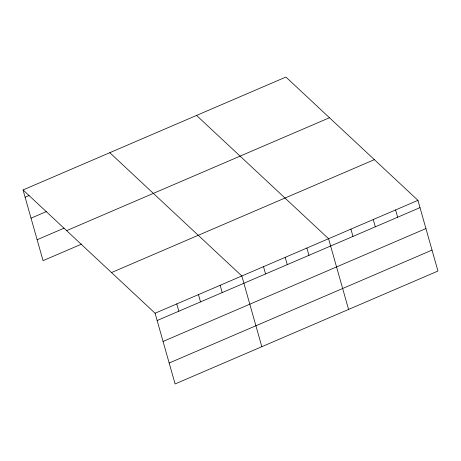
<?xml version="1.0" encoding="UTF-8"?>
<svg xmlns="http://www.w3.org/2000/svg" width="461" height="461" viewBox="0 0 461 461"><rect width="100%" height="100%" fill="white"/><g stroke="black" fill="none" stroke-linecap="round" stroke-linejoin="round"><path stroke-width="0.69" d="M23.05 189.955L285.912 77.05L417.943 200.339L437.95 271.045L175.088 383.95L155.08 313.238L23.05 189.955L43.057 260.661L81.833 244.007M25.113 197.239L29.055 195.545M31.037 218.168L46.803 211.397M37.134 239.732L64.079 228.16M66.62 230.638L329.482 117.734M111.51 272.555L374.372 159.65M155.08 313.238L417.943 200.339M157.138 320.528L420.006 207.623M163.061 341.457L425.924 228.552M169.164 363.02L432.026 250.116M196.542 115.44L328.566 238.723L348.579 309.435M109.793 152.695L241.823 275.983L261.831 346.689M395.596 209.934L397.659 217.217M373.254 219.528L375.317 226.818M350.913 229.129L352.97 236.412M306.882 248.041L308.945 255.325M285.198 257.353L287.255 264.637M263.508 266.665L265.571 273.955M220.139 285.296L222.196 292.579M198.449 294.614L200.512 301.897M176.765 303.926L178.828 311.21"/></g></svg>
